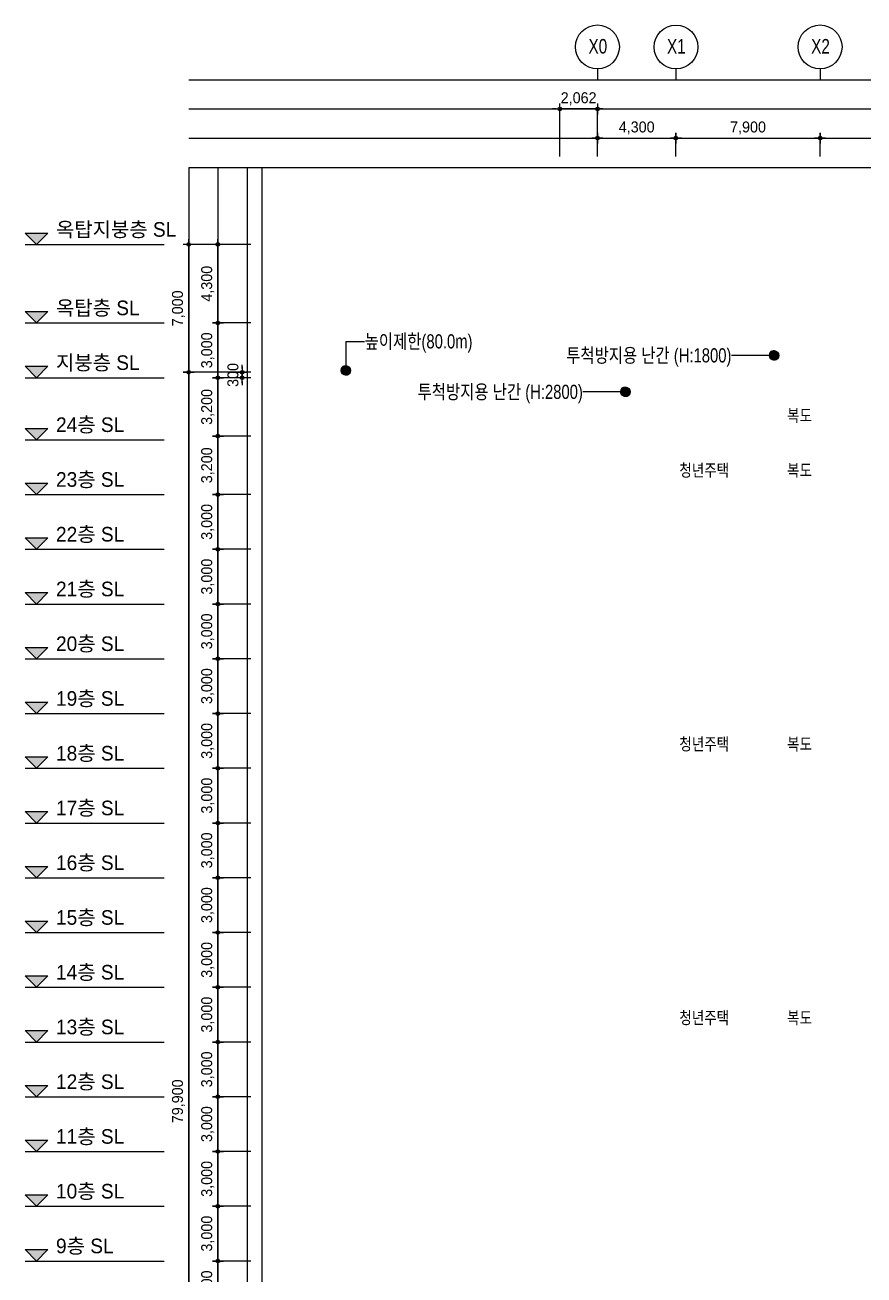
# Model space of a CAD drawing. Header units: millimetres. Extents: x 7290 to 229282, y 4534 to 159308.
# Drawn here: x 7290 to 53259, y 90814 to 159308 of the extents above; entities that cross this region are included whole.
import ezdxf
from ezdxf.enums import TextEntityAlignment as Align

# ---------------------------------------------------------------- set-up
doc = ezdxf.new("R2010")
doc.units = ezdxf.units.MM
doc.header["$LTSCALE"] = 200
doc.layers.get('Defpoints').update_dxf_attribs({"color": 145})
for name, color, linetype in [('A-TEXT', 3, 'Continuous'), ('AA-AXIS-BUBL', 7, 'Continuous'), ('AA-XXXX-DIMS', 7, 'Continuous'), ('AA-XXXX-SYMB', 7, 'Continuous'), ('AA-XXXX-TEXT', 3, 'Continuous')]:
    doc.layers.add(name, color=color, linetype=linetype)
doc.styles.add('HAUD01', font='Dotum_0.ttf')
doc.dimstyles.new('HAUD-400', dxfattribs={"dimscale": 200, "dimtxt": 3, "dimasz": 1, "dimexe": 0, "dimexo": 3, "dimgap": 1, "dimtad": 1, "dimdec": 0, "dimdsep": 46, "dimlunit": 6, "dimtxsty": 'HAUD01', "dimblk": 'DIMDOT', "dimcen": 2.5, "dimdle": 1.5, "dimclrd": 7, "dimclre": 7, "dimclrt": 3, "dimadec": 0, "dimazin": 0, "dimtfac": 1, "dimtdec": 0, "dimtix": 1, "dimtmove": 2, "dimatfit": 3, "dimfxl": 1, "dimtvp": 1, "dimtolj": 1, "dimtzin": 0, "dimarcsym": 0})

# ---------------------------------------------------------------- blocks, each defined once
blk = doc.blocks.new('DIMDOT')
at = {"color": 7}
for p, q in [((-1.5, 0), (1.5, 0)), ((0, -1.5), (0, 1.5))]:
    blk.add_line(p, q, dxfattribs=at)
for radius in [0.5, 0.25]:
    blk.add_circle((0, 0), radius, dxfattribs=at)
blk = doc.blocks.new('*D17')
at = {"layer": 'AA-XXXX-DIMS', "color": 7, "lineweight": -2, "transparency": 16777216}
for p, q in [((19657, 91581), (17857, 91581)), ((17857, 88781), (17857, 91381)), ((19657, 88581), (17857, 88581))]:
    blk.add_line(p, q, dxfattribs=at)
at = {"layer": 'Defpoints', "color": 0, "transparency": 16777216}
for p in [(17857, 91581), (20257, 91581), (20257, 88581)]:
    blk.add_point(p, dxfattribs=at)
at = {"layer": 'AA-XXXX-DIMS', "color": 7, "lineweight": -2, "transparency": 16777216, "xscale": 200, "yscale": 200, "zscale": 200}
for p, rotation in [((17857, 91581), 90), ((17857, 88581), 270)]:
    blk.add_blockref('DIMDOT', p, dxfattribs=dict(at, rotation=rotation))
at = {"layer": 'AA-XXXX-DIMS', "color": 3, "transparency": 16777216, "insert": (17299, 90081), "char_height": 600, "attachment_point": 5, "rotation": 90, "style": 'HAUD01'}
blk.add_mtext('\\A1;3,000', dxfattribs=at)
blk = doc.blocks.new('*D18')
at = {"layer": 'AA-XXXX-DIMS', "color": 7, "lineweight": -2, "transparency": 16777216}
for p, q in [((19657, 94581), (17857, 94581)), ((17857, 91781), (17857, 94381)), ((19657, 91581), (17857, 91581))]:
    blk.add_line(p, q, dxfattribs=at)
at = {"layer": 'Defpoints', "color": 0, "transparency": 16777216}
for p in [(17857, 94581), (20257, 94581), (20257, 91581)]:
    blk.add_point(p, dxfattribs=at)
at = {"layer": 'AA-XXXX-DIMS', "color": 7, "lineweight": -2, "transparency": 16777216, "xscale": 200, "yscale": 200, "zscale": 200}
for p, rotation in [((17857, 94581), 90), ((17857, 91581), 270)]:
    blk.add_blockref('DIMDOT', p, dxfattribs=dict(at, rotation=rotation))
at = {"layer": 'AA-XXXX-DIMS', "color": 3, "transparency": 16777216, "insert": (17299, 93081), "char_height": 600, "attachment_point": 5, "rotation": 90, "style": 'HAUD01'}
blk.add_mtext('\\A1;3,000', dxfattribs=at)
blk = doc.blocks.new('*D19')
at = {"layer": 'AA-XXXX-DIMS', "color": 7, "lineweight": -2, "transparency": 16777216}
for p, q in [((19657, 97581), (17857, 97581)), ((17857, 94781), (17857, 97381)), ((19657, 94581), (17857, 94581))]:
    blk.add_line(p, q, dxfattribs=at)
at = {"layer": 'Defpoints', "color": 0, "transparency": 16777216}
for p in [(17857, 97581), (20257, 97581), (20257, 94581)]:
    blk.add_point(p, dxfattribs=at)
at = {"layer": 'AA-XXXX-DIMS', "color": 7, "lineweight": -2, "transparency": 16777216, "xscale": 200, "yscale": 200, "zscale": 200}
for p, rotation in [((17857, 97581), 90), ((17857, 94581), 270)]:
    blk.add_blockref('DIMDOT', p, dxfattribs=dict(at, rotation=rotation))
at = {"layer": 'AA-XXXX-DIMS', "color": 3, "transparency": 16777216, "insert": (17299, 96081), "char_height": 600, "attachment_point": 5, "rotation": 90, "style": 'HAUD01'}
blk.add_mtext('\\A1;3,000', dxfattribs=at)
blk = doc.blocks.new('*D20')
at = {"layer": 'AA-XXXX-DIMS', "color": 7, "lineweight": -2, "transparency": 16777216}
for p, q in [((19657, 100581), (17857, 100581)), ((17857, 97781), (17857, 100381)), ((19657, 97581), (17857, 97581))]:
    blk.add_line(p, q, dxfattribs=at)
at = {"layer": 'Defpoints', "color": 0, "transparency": 16777216}
for p in [(17857, 100581), (20257, 100581), (20257, 97581)]:
    blk.add_point(p, dxfattribs=at)
at = {"layer": 'AA-XXXX-DIMS', "color": 7, "lineweight": -2, "transparency": 16777216, "xscale": 200, "yscale": 200, "zscale": 200}
for p, rotation in [((17857, 100581), 90), ((17857, 97581), 270)]:
    blk.add_blockref('DIMDOT', p, dxfattribs=dict(at, rotation=rotation))
at = {"layer": 'AA-XXXX-DIMS', "color": 3, "transparency": 16777216, "insert": (17299, 99081), "char_height": 600, "attachment_point": 5, "rotation": 90, "style": 'HAUD01'}
blk.add_mtext('\\A1;3,000', dxfattribs=at)
blk = doc.blocks.new('*D21')
at = {"layer": 'AA-XXXX-DIMS', "color": 7, "lineweight": -2, "transparency": 16777216}
for p, q in [((19657, 103581), (17857, 103581)), ((17857, 100781), (17857, 103381)), ((19657, 100581), (17857, 100581))]:
    blk.add_line(p, q, dxfattribs=at)
at = {"layer": 'Defpoints', "color": 0, "transparency": 16777216}
for p in [(17857, 103581), (20257, 103581), (20257, 100581)]:
    blk.add_point(p, dxfattribs=at)
at = {"layer": 'AA-XXXX-DIMS', "color": 7, "lineweight": -2, "transparency": 16777216, "xscale": 200, "yscale": 200, "zscale": 200}
for p, rotation in [((17857, 103581), 90), ((17857, 100581), 270)]:
    blk.add_blockref('DIMDOT', p, dxfattribs=dict(at, rotation=rotation))
at = {"layer": 'AA-XXXX-DIMS', "color": 3, "transparency": 16777216, "insert": (17299, 102081), "char_height": 600, "attachment_point": 5, "rotation": 90, "style": 'HAUD01'}
blk.add_mtext('\\A1;3,000', dxfattribs=at)
blk = doc.blocks.new('*D22')
at = {"layer": 'AA-XXXX-DIMS', "color": 7, "lineweight": -2, "transparency": 16777216}
for p, q in [((19657, 106581), (17857, 106581)), ((17857, 103781), (17857, 106381)), ((19657, 103581), (17857, 103581))]:
    blk.add_line(p, q, dxfattribs=at)
at = {"layer": 'Defpoints', "color": 0, "transparency": 16777216}
for p in [(17857, 106581), (20257, 106581), (20257, 103581)]:
    blk.add_point(p, dxfattribs=at)
at = {"layer": 'AA-XXXX-DIMS', "color": 7, "lineweight": -2, "transparency": 16777216, "xscale": 200, "yscale": 200, "zscale": 200}
for p, rotation in [((17857, 106581), 90), ((17857, 103581), 270)]:
    blk.add_blockref('DIMDOT', p, dxfattribs=dict(at, rotation=rotation))
at = {"layer": 'AA-XXXX-DIMS', "color": 3, "transparency": 16777216, "insert": (17299, 105081), "char_height": 600, "attachment_point": 5, "rotation": 90, "style": 'HAUD01'}
blk.add_mtext('\\A1;3,000', dxfattribs=at)
blk = doc.blocks.new('*D23')
at = {"layer": 'AA-XXXX-DIMS', "color": 7, "lineweight": -2, "transparency": 16777216}
for p, q in [((19657, 109581), (17857, 109581)), ((17857, 106781), (17857, 109381)), ((19657, 106581), (17857, 106581))]:
    blk.add_line(p, q, dxfattribs=at)
at = {"layer": 'Defpoints', "color": 0, "transparency": 16777216}
for p in [(17857, 109581), (20257, 109581), (20257, 106581)]:
    blk.add_point(p, dxfattribs=at)
at = {"layer": 'AA-XXXX-DIMS', "color": 7, "lineweight": -2, "transparency": 16777216, "xscale": 200, "yscale": 200, "zscale": 200}
for p, rotation in [((17857, 109581), 90), ((17857, 106581), 270)]:
    blk.add_blockref('DIMDOT', p, dxfattribs=dict(at, rotation=rotation))
at = {"layer": 'AA-XXXX-DIMS', "color": 3, "transparency": 16777216, "insert": (17299, 108081), "char_height": 600, "attachment_point": 5, "rotation": 90, "style": 'HAUD01'}
blk.add_mtext('\\A1;3,000', dxfattribs=at)
blk = doc.blocks.new('*D24')
at = {"layer": 'AA-XXXX-DIMS', "color": 7, "lineweight": -2, "transparency": 16777216}
for p, q in [((19657, 112581), (17857, 112581)), ((17857, 109781), (17857, 112381)), ((19657, 109581), (17857, 109581))]:
    blk.add_line(p, q, dxfattribs=at)
at = {"layer": 'Defpoints', "color": 0, "transparency": 16777216}
for p in [(17857, 112581), (20257, 112581), (20257, 109581)]:
    blk.add_point(p, dxfattribs=at)
at = {"layer": 'AA-XXXX-DIMS', "color": 7, "lineweight": -2, "transparency": 16777216, "xscale": 200, "yscale": 200, "zscale": 200}
for p, rotation in [((17857, 112581), 90), ((17857, 109581), 270)]:
    blk.add_blockref('DIMDOT', p, dxfattribs=dict(at, rotation=rotation))
at = {"layer": 'AA-XXXX-DIMS', "color": 3, "transparency": 16777216, "insert": (17299, 111081), "char_height": 600, "attachment_point": 5, "rotation": 90, "style": 'HAUD01'}
blk.add_mtext('\\A1;3,000', dxfattribs=at)
blk = doc.blocks.new('*D25')
at = {"layer": 'AA-XXXX-DIMS', "color": 7, "lineweight": -2, "transparency": 16777216}
for p, q in [((19657, 115581), (17857, 115581)), ((17857, 112781), (17857, 115381)), ((19657, 112581), (17857, 112581))]:
    blk.add_line(p, q, dxfattribs=at)
at = {"layer": 'Defpoints', "color": 0, "transparency": 16777216}
for p in [(17857, 115581), (20257, 115581), (20257, 112581)]:
    blk.add_point(p, dxfattribs=at)
at = {"layer": 'AA-XXXX-DIMS', "color": 7, "lineweight": -2, "transparency": 16777216, "xscale": 200, "yscale": 200, "zscale": 200}
for p, rotation in [((17857, 115581), 90), ((17857, 112581), 270)]:
    blk.add_blockref('DIMDOT', p, dxfattribs=dict(at, rotation=rotation))
at = {"layer": 'AA-XXXX-DIMS', "color": 3, "transparency": 16777216, "insert": (17299, 114081), "char_height": 600, "attachment_point": 5, "rotation": 90, "style": 'HAUD01'}
blk.add_mtext('\\A1;3,000', dxfattribs=at)
blk = doc.blocks.new('*D26')
at = {"layer": 'AA-XXXX-DIMS', "color": 7, "lineweight": -2, "transparency": 16777216}
for p, q in [((19657, 118581), (17857, 118581)), ((17857, 115781), (17857, 118381)), ((19657, 115581), (17857, 115581))]:
    blk.add_line(p, q, dxfattribs=at)
at = {"layer": 'Defpoints', "color": 0, "transparency": 16777216}
for p in [(17857, 118581), (20257, 118581), (20257, 115581)]:
    blk.add_point(p, dxfattribs=at)
at = {"layer": 'AA-XXXX-DIMS', "color": 7, "lineweight": -2, "transparency": 16777216, "xscale": 200, "yscale": 200, "zscale": 200}
for p, rotation in [((17857, 118581), 90), ((17857, 115581), 270)]:
    blk.add_blockref('DIMDOT', p, dxfattribs=dict(at, rotation=rotation))
at = {"layer": 'AA-XXXX-DIMS', "color": 3, "transparency": 16777216, "insert": (17299, 117081), "char_height": 600, "attachment_point": 5, "rotation": 90, "style": 'HAUD01'}
blk.add_mtext('\\A1;3,000', dxfattribs=at)
blk = doc.blocks.new('*D27')
at = {"layer": 'AA-XXXX-DIMS', "color": 7, "lineweight": -2, "transparency": 16777216}
for p, q in [((19657, 121581), (17857, 121581)), ((17857, 118781), (17857, 121381)), ((19657, 118581), (17857, 118581))]:
    blk.add_line(p, q, dxfattribs=at)
at = {"layer": 'Defpoints', "color": 0, "transparency": 16777216}
for p in [(17857, 121581), (20257, 121581), (20257, 118581)]:
    blk.add_point(p, dxfattribs=at)
at = {"layer": 'AA-XXXX-DIMS', "color": 7, "lineweight": -2, "transparency": 16777216, "xscale": 200, "yscale": 200, "zscale": 200}
for p, rotation in [((17857, 121581), 90), ((17857, 118581), 270)]:
    blk.add_blockref('DIMDOT', p, dxfattribs=dict(at, rotation=rotation))
at = {"layer": 'AA-XXXX-DIMS', "color": 3, "transparency": 16777216, "insert": (17299, 120081), "char_height": 600, "attachment_point": 5, "rotation": 90, "style": 'HAUD01'}
blk.add_mtext('\\A1;3,000', dxfattribs=at)
blk = doc.blocks.new('*D28')
at = {"layer": 'AA-XXXX-DIMS', "color": 7, "lineweight": -2, "transparency": 16777216}
for p, q in [((19657, 124581), (17857, 124581)), ((17857, 121781), (17857, 124381)), ((19657, 121581), (17857, 121581))]:
    blk.add_line(p, q, dxfattribs=at)
at = {"layer": 'Defpoints', "color": 0, "transparency": 16777216}
for p in [(17857, 124581), (20257, 124581), (20257, 121581)]:
    blk.add_point(p, dxfattribs=at)
at = {"layer": 'AA-XXXX-DIMS', "color": 7, "lineweight": -2, "transparency": 16777216, "xscale": 200, "yscale": 200, "zscale": 200}
for p, rotation in [((17857, 124581), 90), ((17857, 121581), 270)]:
    blk.add_blockref('DIMDOT', p, dxfattribs=dict(at, rotation=rotation))
at = {"layer": 'AA-XXXX-DIMS', "color": 3, "transparency": 16777216, "insert": (17299, 123081), "char_height": 600, "attachment_point": 5, "rotation": 90, "style": 'HAUD01'}
blk.add_mtext('\\A1;3,000', dxfattribs=at)
blk = doc.blocks.new('*D29')
at = {"layer": 'AA-XXXX-DIMS', "color": 7, "lineweight": -2, "transparency": 16777216}
for p, q in [((19657, 127581), (17857, 127581)), ((17857, 124781), (17857, 127381)), ((19657, 124581), (17857, 124581))]:
    blk.add_line(p, q, dxfattribs=at)
at = {"layer": 'Defpoints', "color": 0, "transparency": 16777216}
for p in [(17857, 127581), (20257, 127581), (20257, 124581)]:
    blk.add_point(p, dxfattribs=at)
at = {"layer": 'AA-XXXX-DIMS', "color": 7, "lineweight": -2, "transparency": 16777216, "xscale": 200, "yscale": 200, "zscale": 200}
for p, rotation in [((17857, 127581), 90), ((17857, 124581), 270)]:
    blk.add_blockref('DIMDOT', p, dxfattribs=dict(at, rotation=rotation))
at = {"layer": 'AA-XXXX-DIMS', "color": 3, "transparency": 16777216, "insert": (17299, 126081), "char_height": 600, "attachment_point": 5, "rotation": 90, "style": 'HAUD01'}
blk.add_mtext('\\A1;3,000', dxfattribs=at)
blk = doc.blocks.new('*D30')
at = {"layer": 'AA-XXXX-DIMS', "color": 7, "lineweight": -2, "transparency": 16777216}
for p, q in [((19657, 130581), (17857, 130581)), ((17857, 127781), (17857, 130381)), ((19657, 127581), (17857, 127581))]:
    blk.add_line(p, q, dxfattribs=at)
at = {"layer": 'Defpoints', "color": 0, "transparency": 16777216}
for p in [(17857, 130581), (20257, 130581), (20257, 127581)]:
    blk.add_point(p, dxfattribs=at)
at = {"layer": 'AA-XXXX-DIMS', "color": 7, "lineweight": -2, "transparency": 16777216, "xscale": 200, "yscale": 200, "zscale": 200}
for p, rotation in [((17857, 130581), 90), ((17857, 127581), 270)]:
    blk.add_blockref('DIMDOT', p, dxfattribs=dict(at, rotation=rotation))
at = {"layer": 'AA-XXXX-DIMS', "color": 3, "transparency": 16777216, "insert": (17299, 129081), "char_height": 600, "attachment_point": 5, "rotation": 90, "style": 'HAUD01'}
blk.add_mtext('\\A1;3,000', dxfattribs=at)
blk = doc.blocks.new('*D31')
at = {"layer": 'AA-XXXX-DIMS', "color": 7, "lineweight": -2, "transparency": 16777216}
for p, q in [((19657, 133581), (17857, 133581)), ((17857, 130781), (17857, 133381)), ((19657, 130581), (17857, 130581))]:
    blk.add_line(p, q, dxfattribs=at)
at = {"layer": 'Defpoints', "color": 0, "transparency": 16777216}
for p in [(17857, 133581), (20257, 133581), (20257, 130581)]:
    blk.add_point(p, dxfattribs=at)
at = {"layer": 'AA-XXXX-DIMS', "color": 7, "lineweight": -2, "transparency": 16777216, "xscale": 200, "yscale": 200, "zscale": 200}
for p, rotation in [((17857, 133581), 90), ((17857, 130581), 270)]:
    blk.add_blockref('DIMDOT', p, dxfattribs=dict(at, rotation=rotation))
at = {"layer": 'AA-XXXX-DIMS', "color": 3, "transparency": 16777216, "insert": (17299, 132081), "char_height": 600, "attachment_point": 5, "rotation": 90, "style": 'HAUD01'}
blk.add_mtext('\\A1;3,000', dxfattribs=at)
blk = doc.blocks.new('*D32')
at = {"layer": 'AA-XXXX-DIMS', "color": 7, "lineweight": -2, "transparency": 16777216}
for p, q in [((19657, 136781), (17857, 136781)), ((17857, 133781), (17857, 136581)), ((19657, 133581), (17857, 133581))]:
    blk.add_line(p, q, dxfattribs=at)
at = {"layer": 'Defpoints', "color": 0, "transparency": 16777216}
for p in [(17857, 136781), (20257, 136781), (20257, 133581)]:
    blk.add_point(p, dxfattribs=at)
at = {"layer": 'AA-XXXX-DIMS', "color": 7, "lineweight": -2, "transparency": 16777216, "xscale": 200, "yscale": 200, "zscale": 200}
for p, rotation in [((17857, 136781), 90), ((17857, 133581), 270)]:
    blk.add_blockref('DIMDOT', p, dxfattribs=dict(at, rotation=rotation))
at = {"layer": 'AA-XXXX-DIMS', "color": 3, "transparency": 16777216, "insert": (17299, 135181), "char_height": 600, "attachment_point": 5, "rotation": 90, "style": 'HAUD01'}
blk.add_mtext('\\A1;3,200', dxfattribs=at)
blk = doc.blocks.new('*D33')
at = {"layer": 'AA-XXXX-DIMS', "color": 7, "lineweight": -2, "transparency": 16777216}
for p, q in [((19657, 139981), (17857, 139981)), ((17857, 136981), (17857, 139781)), ((19657, 136781), (17857, 136781))]:
    blk.add_line(p, q, dxfattribs=at)
at = {"layer": 'Defpoints', "color": 0, "transparency": 16777216}
for p in [(17857, 139981), (20257, 139981), (20257, 136781)]:
    blk.add_point(p, dxfattribs=at)
at = {"layer": 'AA-XXXX-DIMS', "color": 7, "lineweight": -2, "transparency": 16777216, "xscale": 200, "yscale": 200, "zscale": 200}
for p, rotation in [((17857, 139981), 90), ((17857, 136781), 270)]:
    blk.add_blockref('DIMDOT', p, dxfattribs=dict(at, rotation=rotation))
at = {"layer": 'AA-XXXX-DIMS', "color": 3, "transparency": 16777216, "insert": (17299, 138381), "char_height": 600, "attachment_point": 5, "rotation": 90, "style": 'HAUD01'}
blk.add_mtext('\\A1;3,200', dxfattribs=at)
blk = doc.blocks.new('*D34')
at = {"layer": 'AA-XXXX-DIMS', "color": 7, "lineweight": -2, "transparency": 16777216}
for p, q in [((19657, 147281), (16257, 147281)), ((16257, 140481), (16257, 147081)), ((19657, 140281), (16257, 140281))]:
    blk.add_line(p, q, dxfattribs=at)
at = {"layer": 'Defpoints', "color": 0, "transparency": 16777216}
for p in [(16257, 147281), (20257, 147281), (20257, 140281)]:
    blk.add_point(p, dxfattribs=at)
at = {"layer": 'AA-XXXX-DIMS', "color": 7, "lineweight": -2, "transparency": 16777216, "xscale": 200, "yscale": 200, "zscale": 200}
for p, rotation in [((16257, 147281), 90), ((16257, 140281), 270)]:
    blk.add_blockref('DIMDOT', p, dxfattribs=dict(at, rotation=rotation))
at = {"layer": 'AA-XXXX-DIMS', "color": 3, "transparency": 16777216, "insert": (15699, 143781), "char_height": 600, "attachment_point": 5, "rotation": 90, "style": 'HAUD01'}
blk.add_mtext('\\A1;7,000', dxfattribs=at)
blk = doc.blocks.new('*D36')
at = {"layer": 'AA-XXXX-DIMS', "color": 7, "lineweight": -2, "transparency": 16777216}
for p, q in [((19657, 140281), (16257, 140281)), ((16257, 60581), (16257, 140081)), ((19657, 60381), (16257, 60381))]:
    blk.add_line(p, q, dxfattribs=at)
at = {"layer": 'Defpoints', "color": 0, "transparency": 16777216}
for p in [(16257, 140281), (20257, 140281), (20257, 60381)]:
    blk.add_point(p, dxfattribs=at)
at = {"layer": 'AA-XXXX-DIMS', "color": 7, "lineweight": -2, "transparency": 16777216, "xscale": 200, "yscale": 200, "zscale": 200}
for p, rotation in [((16257, 140281), 90), ((16257, 60381), 270)]:
    blk.add_blockref('DIMDOT', p, dxfattribs=dict(at, rotation=rotation))
at = {"layer": 'AA-XXXX-DIMS', "color": 3, "transparency": 16777216, "insert": (15699, 100331), "char_height": 600, "attachment_point": 5, "rotation": 90, "style": 'HAUD01'}
blk.add_mtext('\\A1;79,900', dxfattribs=at)
blk = doc.blocks.new('*D37')
at = {"layer": 'AA-XXXX-DIMS', "color": 7, "lineweight": -2, "transparency": 16777216}
for p, q in [((19185, 140481), (19185, 140681)), ((19657, 140281), (19185, 140281)), ((19185, 139981), (19185, 140281)), ((19657, 139981), (19185, 139981)), ((19185, 139781), (19185, 139581))]:
    blk.add_line(p, q, dxfattribs=at)
at = {"layer": 'Defpoints', "color": 0, "transparency": 16777216}
for p in [(19185, 140281), (20257, 140281), (20257, 139981)]:
    blk.add_point(p, dxfattribs=at)
at = {"layer": 'AA-XXXX-DIMS', "color": 7, "lineweight": -2, "transparency": 16777216, "xscale": 200, "yscale": 200, "zscale": 200}
for p, rotation in [((19185, 140281), 270), ((19185, 139981), 90)]:
    blk.add_blockref('DIMDOT', p, dxfattribs=dict(at, rotation=rotation))
at = {"layer": 'AA-XXXX-DIMS', "color": 3, "transparency": 16777216, "insert": (18685, 140131), "char_height": 600, "attachment_point": 5, "rotation": 90, "style": 'HAUD01'}
blk.add_mtext('\\A1;300', dxfattribs=at)
blk = doc.blocks.new('A$C6F815CC7')
at = {"layer": 'AA-XXXX-SYMB'}
blk.add_hatch(color=256, dxfattribs=at).paths.add_polyline_path([(0, 469), (469, 0), (937, 469)])
blk.add_line((0, 0), (5715, 0), dxfattribs=at)
blk.add_lwpolyline([(469, 0), (0, 469), (937, 469)], close=True, dxfattribs=at)
blk = doc.blocks.new('*D38')
at = {"layer": 'AA-XXXX-DIMS', "color": 7, "lineweight": -2, "transparency": 16777216}
for p, q in [((38654, 152108), (38654, 153108)), ((38854, 153108), (42754, 153108)), ((42954, 152108), (42954, 153108))]:
    blk.add_line(p, q, dxfattribs=at)
at = {"layer": 'Defpoints', "color": 0, "transparency": 16777216}
for p in [(42954, 153108), (38654, 151508), (42954, 151508)]:
    blk.add_point(p, dxfattribs=at)
at = {"layer": 'AA-XXXX-DIMS', "color": 7, "lineweight": -2, "transparency": 16777216, "xscale": 200, "yscale": 200, "zscale": 200, "rotation": 180}
blk.add_blockref('DIMDOT', (38654, 153108), dxfattribs=at)
at = {"layer": 'AA-XXXX-DIMS', "color": 7, "lineweight": -2, "transparency": 16777216, "xscale": 200, "yscale": 200, "zscale": 200}
blk.add_blockref('DIMDOT', (42954, 153108), dxfattribs=at)
at = {"layer": 'AA-XXXX-DIMS', "color": 3, "transparency": 16777216, "insert": (40804, 153666), "char_height": 600, "attachment_point": 5, "style": 'HAUD01'}
blk.add_mtext('\\A1;4,300', dxfattribs=at)
blk = doc.blocks.new('*D39')
at = {"layer": 'AA-XXXX-DIMS', "color": 7, "lineweight": -2, "transparency": 16777216}
for p, q in [((42954, 152108), (42954, 153108)), ((43154, 153108), (50654, 153108)), ((50854, 152108), (50854, 153108))]:
    blk.add_line(p, q, dxfattribs=at)
at = {"layer": 'Defpoints', "color": 0, "transparency": 16777216}
for p in [(50854, 153108), (42954, 151508), (50854, 151508)]:
    blk.add_point(p, dxfattribs=at)
at = {"layer": 'AA-XXXX-DIMS', "color": 7, "lineweight": -2, "transparency": 16777216, "xscale": 200, "yscale": 200, "zscale": 200, "rotation": 180}
blk.add_blockref('DIMDOT', (42954, 153108), dxfattribs=at)
at = {"layer": 'AA-XXXX-DIMS', "color": 7, "lineweight": -2, "transparency": 16777216, "xscale": 200, "yscale": 200, "zscale": 200}
blk.add_blockref('DIMDOT', (50854, 153108), dxfattribs=at)
at = {"layer": 'AA-XXXX-DIMS', "color": 3, "transparency": 16777216, "insert": (46904, 153666), "char_height": 600, "attachment_point": 5, "style": 'HAUD01'}
blk.add_mtext('\\A1;7,900', dxfattribs=at)
blk = doc.blocks.new('*D40')
at = {"layer": 'AA-XXXX-DIMS', "color": 7, "lineweight": -2, "transparency": 16777216}
for p, q in [((50854, 152108), (50854, 153108)), ((51054, 153108), (58954, 153108)), ((59154, 152108), (59154, 153108))]:
    blk.add_line(p, q, dxfattribs=at)
at = {"layer": 'Defpoints', "color": 0, "transparency": 16777216}
for p in [(59154, 153108), (50854, 151508), (59154, 151508)]:
    blk.add_point(p, dxfattribs=at)
at = {"layer": 'AA-XXXX-DIMS', "color": 7, "lineweight": -2, "transparency": 16777216, "xscale": 200, "yscale": 200, "zscale": 200, "rotation": 180}
blk.add_blockref('DIMDOT', (50854, 153108), dxfattribs=at)
at = {"layer": 'AA-XXXX-DIMS', "color": 7, "lineweight": -2, "transparency": 16777216, "xscale": 200, "yscale": 200, "zscale": 200}
blk.add_blockref('DIMDOT', (59154, 153108), dxfattribs=at)
at = {"layer": 'AA-XXXX-DIMS', "color": 3, "transparency": 16777216, "insert": (55004, 153666), "char_height": 600, "attachment_point": 5, "style": 'HAUD01'}
blk.add_mtext('\\A1;8,300', dxfattribs=at)
blk = doc.blocks.new('*D45')
at = {"layer": 'AA-XXXX-DIMS', "color": 7, "lineweight": -2, "transparency": 16777216}
for p, q in [((38654, 152108), (38654, 154708)), ((38854, 154708), (83004, 154708)), ((83204, 152108), (83204, 154708))]:
    blk.add_line(p, q, dxfattribs=at)
at = {"layer": 'Defpoints', "color": 0, "transparency": 16777216}
for p in [(83204, 154708), (38654, 151508), (83204, 151508)]:
    blk.add_point(p, dxfattribs=at)
at = {"layer": 'AA-XXXX-DIMS', "color": 7, "lineweight": -2, "transparency": 16777216, "xscale": 200, "yscale": 200, "zscale": 200, "rotation": 180}
blk.add_blockref('DIMDOT', (38654, 154708), dxfattribs=at)
at = {"layer": 'AA-XXXX-DIMS', "color": 7, "lineweight": -2, "transparency": 16777216, "xscale": 200, "yscale": 200, "zscale": 200}
blk.add_blockref('DIMDOT', (83204, 154708), dxfattribs=at)
at = {"layer": 'AA-XXXX-DIMS', "color": 3, "transparency": 16777216, "insert": (60929, 155266), "char_height": 600, "attachment_point": 5, "style": 'HAUD01'}
blk.add_mtext('\\A1;44,550', dxfattribs=at)
blk = doc.blocks.new('*D97')
at = {"layer": 'AA-XXXX-DIMS', "color": 7, "lineweight": -2, "transparency": 16777216}
for p, q in [((36392, 154708), (36192, 154708)), ((36592, 152108), (36592, 154708)), ((38654, 154708), (36592, 154708)), ((38654, 152108), (38654, 154708)), ((38854, 154708), (39054, 154708))]:
    blk.add_line(p, q, dxfattribs=at)
at = {"layer": 'Defpoints', "color": 0, "transparency": 16777216}
for p in [(36592, 154708), (36592, 151508), (38654, 151508)]:
    blk.add_point(p, dxfattribs=at)
at = {"layer": 'AA-XXXX-DIMS', "color": 7, "lineweight": -2, "transparency": 16777216, "xscale": 200, "yscale": 200, "zscale": 200}
blk.add_blockref('DIMDOT', (36592, 154708), dxfattribs=at)
at = {"layer": 'AA-XXXX-DIMS', "color": 7, "lineweight": -2, "transparency": 16777216, "xscale": 200, "yscale": 200, "zscale": 200, "rotation": 180}
blk.add_blockref('DIMDOT', (38654, 154708), dxfattribs=at)
at = {"layer": 'AA-XXXX-DIMS', "color": 3, "transparency": 16777216, "insert": (37623, 155266), "char_height": 600, "attachment_point": 5, "style": 'HAUD01'}
blk.add_mtext('\\A1;2,062', dxfattribs=at)
blk = doc.blocks.new('*D115')
at = {"layer": 'AA-XXXX-DIMS', "color": 7, "lineweight": -2, "transparency": 16777216}
for p, q in [((19657, 142981), (17857, 142981)), ((17857, 140181), (17857, 142781)), ((19657, 139981), (17857, 139981))]:
    blk.add_line(p, q, dxfattribs=at)
at = {"layer": 'Defpoints', "color": 0, "transparency": 16777216}
for p in [(17857, 142981), (20257, 142981), (20257, 139981)]:
    blk.add_point(p, dxfattribs=at)
at = {"layer": 'AA-XXXX-DIMS', "color": 7, "lineweight": -2, "transparency": 16777216, "xscale": 200, "yscale": 200, "zscale": 200}
for p, rotation in [((17857, 142981), 90), ((17857, 139981), 270)]:
    blk.add_blockref('DIMDOT', p, dxfattribs=dict(at, rotation=rotation))
at = {"layer": 'AA-XXXX-DIMS', "color": 3, "transparency": 16777216, "insert": (17299, 141481), "char_height": 600, "attachment_point": 5, "rotation": 90, "style": 'HAUD01'}
blk.add_mtext('\\A1;3,000', dxfattribs=at)
blk = doc.blocks.new('*D116')
at = {"layer": 'AA-XXXX-DIMS', "color": 7, "lineweight": -2, "transparency": 16777216}
for p, q in [((19657, 147281), (17857, 147281)), ((17857, 143181), (17857, 147081)), ((19657, 142981), (17857, 142981))]:
    blk.add_line(p, q, dxfattribs=at)
at = {"layer": 'Defpoints', "color": 0, "transparency": 16777216}
for p in [(17857, 147281), (20257, 147281), (20257, 142981)]:
    blk.add_point(p, dxfattribs=at)
at = {"layer": 'AA-XXXX-DIMS', "color": 7, "lineweight": -2, "transparency": 16777216, "xscale": 200, "yscale": 200, "zscale": 200}
for p, rotation in [((17857, 147281), 90), ((17857, 142981), 270)]:
    blk.add_blockref('DIMDOT', p, dxfattribs=dict(at, rotation=rotation))
at = {"layer": 'AA-XXXX-DIMS', "color": 3, "transparency": 16777216, "insert": (17299, 145131), "char_height": 600, "attachment_point": 5, "rotation": 90, "style": 'HAUD01'}
blk.add_mtext('\\A1;4,300', dxfattribs=at)

msp = doc.modelspace()

# ---------------------------------------------------------------- hatches: boundary and pattern name
at = {"layer": 'AA-XXXX-SYMB'}
h = msp.add_hatch(dxfattribs=at)
h.set_pattern_fill('ANSI31', scale=1.291838)
h.set_pattern_definition([(45, (-6522409.81777, 2587750.4244), (-0.114183420306, 0.114183420306), [])])
h.paths.add_polyline_path([(48591.1, 141206.5, 1), (48074.4, 141206.5, 1)])
h = msp.add_hatch(dxfattribs=at)
h.set_pattern_fill('ANSI31', scale=1.291838)
h.set_pattern_definition([(45, (-6545869.38871, 2586925.00592), (-0.114183420306, 0.114183420306), [])])
h.paths.add_polyline_path([(25131.5, 140381.1, 1), (24614.8, 140381.1, 1)])
h = msp.add_hatch(dxfattribs=at)
h.set_pattern_fill('ANSI31', scale=1.291838)
h.set_pattern_definition([(45, (-6530559.6971, 2585750.4244), (-0.114183420306, 0.114183420306), [])])
h.paths.add_polyline_path([(40441.2, 139206.5, 1), (39924.5, 139206.5, 1)])

# ---------------------------------------------------------------- linework, layer by layer
at = {"layer": 'AA-AXIS-BUBL'}
for p, q in [((38653.7, 156908), (38653.7, 156308)), ((42953.7, 156900.2), (42953.7, 156300.2)), ((50853.7, 156908), (50853.7, 156308))]:
    msp.add_line(p, q, dxfattribs=at)
for centre in [(38653.7, 158108), (42953.7, 158100.2), (50853.7, 158108)]:
    msp.add_circle(centre, 1200, dxfattribs=at)
at = {"layer": 'AA-XXXX-SYMB'}
for p, q in [((24873.2, 141973), (25899.6, 141973)), ((24873.2, 141973), (24873.2, 140381.1)), ((48332.7, 141206.5), (45993.8, 141206.5)), ((40182.8, 139206.5), (37853.8, 139206.5))]:
    msp.add_line(p, q, dxfattribs=at)
at = {"layer": 'AA-XXXX-SYMB', "color": 7}
for p, q in [((48074.4, 141206.5), (48591.1, 141206.5)), ((24614.8, 140381.1), (25131.5, 140381.1)), ((39924.5, 139206.5), (40441.2, 139206.5))]:
    msp.add_line(p, q, dxfattribs=at)
for centre in [(48332.7, 141206.5), (24873.2, 140381.1), (40182.8, 139206.5)]:
    msp.add_circle(centre, 258.4, dxfattribs=at)
at = {"layer": 'Defpoints'}
for p, q in [((16257.5, 156308), (99227.6, 156308)), ((16257.5, 154708), (99227.6, 154708)), ((16257.5, 153108), (99227.6, 153108)), ((16257.5, 151508), (16257.5, 27738.1)), ((16257.5, 151508), (99227.6, 151508)), ((17857.5, 151508), (17857.5, 27738.1)), ((17857.5, 151508), (17857.5, 27738.1)), ((19457.5, 151508), (19457.5, 27738.1)), ((20257.1, 151508), (20257.1, 27738.1))]:
    msp.add_line(p, q, dxfattribs=at)

# ---------------------------------------------------------------- block references
at = {"xscale": 1.333333333333333, "yscale": 1.333333333333333, "zscale": 1.333333333333333}
for p in [(7289.6, 147281.1), (7289.6, 142981.1), (7289.6, 139981.1), (7289.6, 136581.1), (7289.6, 133581.1), (7289.6, 130581.1), (7289.6, 127581.1), (7289.6, 124581.1), (7289.6, 121581.1), (7289.6, 118581.1), (7289.6, 115581.1), (7289.6, 112581.1), (7289.6, 109581.1), (7289.6, 106581.1), (7289.6, 103581.1), (7289.6, 100581.1), (7289.6, 97581.1), (7289.6, 94581.1), (7289.6, 91581.1)]:
    msp.add_blockref('A$C6F815CC7', p, dxfattribs=at)

# ---------------------------------------------------------------- texts
at = {"layer": 'A-TEXT', "style": 'HAUD01'}
for s, p in [('옥탑지붕층 SL', (8988.2, 147465.9)), ('옥탑층 SL', (8988.2, 143165.9)), ('지붕층 SL', (8988.2, 140165.9)), ('24층 SL', (8988.2, 136765.9)), ('23층 SL', (8988.2, 133765.9)), ('22층 SL', (8988.2, 130765.9)), ('21층 SL', (8988.2, 127765.9)), ('20층 SL', (8988.2, 124765.9)), ('19층 SL', (8988.2, 121765.9)), ('18층 SL', (8988.2, 118765.9)), ('17층 SL', (8988.2, 115765.9)), ('16층 SL', (8988.2, 112765.9)), ('15층 SL', (8988.2, 109765.9)), ('14층 SL', (8988.2, 106765.9)), ('13층 SL', (8988.2, 103765.9)), ('12층 SL', (8988.2, 100765.9)), ('11층 SL', (8988.2, 97765.9)), ('10층 SL', (8988.2, 94765.9)), ('9층 SL', (8988.2, 91765.9))]:
    msp.add_text(s, height=800, dxfattribs=at).set_placement(p, align=Align.BOTTOM_LEFT)
at = {"layer": 'AA-XXXX-TEXT', "style": 'HAUD01', "width": 0.8}
for s, p in [('X0', (38676.8, 158141.1)), ('X1', (42976.8, 158133.4)), ('X2', (50876.8, 158141.1))]:
    msp.add_text(s, height=800, dxfattribs=at).set_placement(p, align=Align.MIDDLE_CENTER)
at = {"layer": 'AA-XXXX-TEXT', "color": 3, "style": 'HAUD01', "width": 0.8}
msp.add_text('높이제한(80.0m)', height=775.103, dxfattribs=at).set_placement((25899.6, 141973), align=Align.MIDDLE_LEFT)
for s, p in [('투척방지용 난간 (H:1800)', (45993.8, 141206.5)), ('투척방지용 난간 (H:2800)', (37853.8, 139206.5))]:
    msp.add_text(s, height=775.103, dxfattribs=at).set_placement(p, align=Align.MIDDLE_RIGHT)
at = {"layer": 'AA-XXXX-TEXT', "style": 'HAUD01', "width": 0.8}
for s, p in [('복도', (49727.1, 137568.9)), ('청년주택', (44504, 134568.9)), ('복도', (49727.1, 134568.9)), ('청년주택', (44504, 119568.9)), ('복도', (49727.1, 119568.9)), ('청년주택', (44504, 104568.9)), ('복도', (49727.1, 104568.9))]:
    msp.add_text(s, height=677.41, dxfattribs=at).set_placement(p, align=Align.CENTER)

# ---------------------------------------------------------------- dimensions: what is measured, and where the dimension line sits
at = {"layer": 'AA-XXXX-DIMS'}
for p1, p2, distance, picture, middle in [((38653.7, 151508), (36592.1, 151508), -3200, '*D97', (37622.9, 155266.2)), ((38653.7, 151508), (42953.7, 151508), 1600, '*D38', (40803.7, 153666.2)), ((20257.1, 139981.1), (20257.1, 140281.1), 1072.1, '*D37', (18684.6, 140131.1))]:
    dim = msp.add_aligned_dim(p1=p1, p2=p2, distance=distance, dimstyle='HAUD-400', dxfattribs=at)
    dim.commit()
    dim.dimension.update_dxf_attribs({"geometry": picture, "text_midpoint": middle})
for base, p1, p2, angle, picture, middle in [((83203.7, 154708), (38653.7, 151508), (83203.7, 151508), 180, '*D45', (60928.7, 155266.2)), ((50853.7, 153108), (42953.7, 151508), (50853.7, 151508), 180, '*D39', (46903.7, 153666.2)), ((59153.7, 153108), (50853.7, 151508), (59153.7, 151508), 180, '*D40', (55003.7, 153666.2)), ((16257.5, 147281.1), (20257.1, 140281.1), (20257.1, 147281.1), 270, '*D34', (15699.2, 143781.1)), ((17857.5, 147281.1), (20257.1, 142981.1), (20257.1, 147281.1), 270, '*D116', (17299.2, 145131.1)), ((17857.5, 142981.1), (20257.1, 139981.1), (20257.1, 142981.1), 270, '*D115', (17299.2, 141481.1)), ((16257.5, 140281.1), (20257.1, 60381.1), (20257.1, 140281.1), 270, '*D36', (15699.2, 100331.1)), ((17857.5, 139981.1), (20257.1, 136781.1), (20257.1, 139981.1), 270, '*D33', (17299.2, 138381.1)), ((17857.5, 136781.1), (20257.1, 133581.1), (20257.1, 136781.1), 270, '*D32', (17299.2, 135181.1)), ((17857.5, 133581.1), (20257.1, 130581.1), (20257.1, 133581.1), 270, '*D31', (17299.2, 132081.1)), ((17857.5, 130581.1), (20257.1, 127581.1), (20257.1, 130581.1), 270, '*D30', (17299.2, 129081.1)), ((17857.5, 127581.1), (20257.1, 124581.1), (20257.1, 127581.1), 270, '*D29', (17299.2, 126081.1)), ((17857.5, 124581.1), (20257.1, 121581.1), (20257.1, 124581.1), 270, '*D28', (17299.2, 123081.1)), ((17857.5, 121581.1), (20257.1, 118581.1), (20257.1, 121581.1), 270, '*D27', (17299.2, 120081.1)), ((17857.5, 118581.1), (20257.1, 115581.1), (20257.1, 118581.1), 270, '*D26', (17299.2, 117081.1)), ((17857.5, 115581.1), (20257.1, 112581.1), (20257.1, 115581.1), 270, '*D25', (17299.2, 114081.1)), ((17857.5, 112581.1), (20257.1, 109581.1), (20257.1, 112581.1), 270, '*D24', (17299.2, 111081.1)), ((17857.5, 109581.1), (20257.1, 106581.1), (20257.1, 109581.1), 270, '*D23', (17299.2, 108081.1)), ((17857.5, 106581.1), (20257.1, 103581.1), (20257.1, 106581.1), 270, '*D22', (17299.2, 105081.1)), ((17857.5, 103581.1), (20257.1, 100581.1), (20257.1, 103581.1), 270, '*D21', (17299.2, 102081.1)), ((17857.5, 100581.1), (20257.1, 97581.1), (20257.1, 100581.1), 270, '*D20', (17299.2, 99081.1)), ((17857.5, 97581.1), (20257.1, 94581.1), (20257.1, 97581.1), 270, '*D19', (17299.2, 96081.1)), ((17857.5, 94581.1), (20257.1, 91581.1), (20257.1, 94581.1), 270, '*D18', (17299.2, 93081.1)), ((17857.5, 91581.1), (20257.1, 88581.1), (20257.1, 91581.1), 270, '*D17', (17299.2, 90081.1))]:
    dim = msp.add_linear_dim(base=base, p1=p1, p2=p2, angle=angle, dimstyle='HAUD-400', dxfattribs=at)
    dim.commit()
    dim.dimension.update_dxf_attribs({"geometry": picture, "text_midpoint": middle})

doc.saveas('drawing.dxf')
